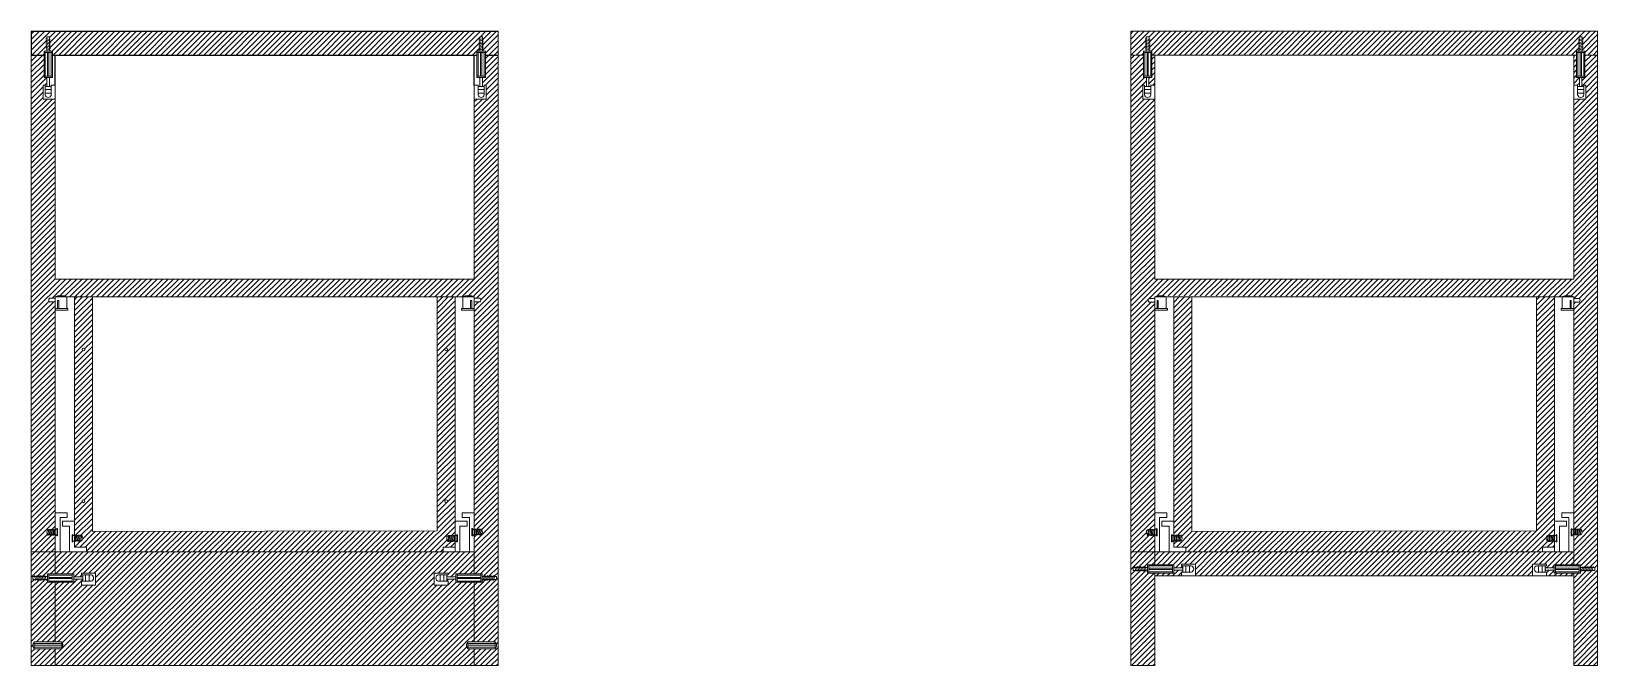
# Model space of a CAD drawing. Header units: centimetres. Extents: x 870 to 8703, y -2721 to 3420.
# Drawn here: x 5270 to 6579, y -1160 to -630 of the extents above; entities that cross this region are included whole.
import ezdxf

# ---------------------------------------------------------------- set-up
doc = ezdxf.new("R2010")
doc.units = ezdxf.units.CM
for name, color, linetype, lineweight in [('A-ELEV-MBE', 8, 'Continuous', 9), ('A-SECT-MCUT', 8, 'Continuous', 25), ('A-SECT-MCUT1', 7, 'Continuous', 13)]:
    doc.layers.add(name, color=color, linetype=linetype, lineweight=lineweight)
doc.layers.add('Defpoint', color=1, linetype='Continuous', lineweight=18, plot=False)
doc.layers.add('G-ANNO-NPLT', color=2, linetype='Continuous', lineweight=18, plot=False)
pattern_1 = [(45, (3142.503, -1023.683), (-2.245064, 2.245064), [])]
pattern_2 = [(45, (4053.3336, -1030.2647), (-2.245064, 2.245064), [])]
pattern_3 = [(45, (-351, 0), (-2.245064, 2.245064), [])]

# ---------------------------------------------------------------- blocks, each defined once
blk = doc.blocks.new('12222222')
at = {"layer": 'A-SECT-MCUT1'}
for p, q in [((5569.9, 348.1), (5573.9, 346.9)), ((5569.9, 346.8), (5573.9, 345.7)), ((5569.9, 345.6), (5573.9, 344.4)), ((5569.9, 344.3), (5573.9, 343.2)), ((5569.9, 343.1), (5573.9, 341.9)), ((5569.9, 341.9), (5573.9, 340.7)), ((5569.9, 340.6), (5573.9, 339.4)), ((5573.1, 349.4), (5570.7, 349.4)), ((5575.4, 337.4), (5568.4, 337.4)), ((5568.4, 315.4), (5568.4, 337.4)), ((5575.4, 336.2), (5568.4, 336.2)), ((5569.4, 316.6), (5569.4, 336.2)), ((5569.9, 339.4), (5573.9, 338.2)), ((5571.4, 336.2), (5571.4, 316.6)), ((5572.4, 336.2), (5572.4, 316.6)), ((5574.4, 316.6), (5574.4, 336.2)), ((5575.4, 315.4), (5575.4, 337.4)), ((5575.4, 337.4), (5575.4, 336.2)), ((5575.4, 316.6), (5568.4, 316.6)), ((5575.4, 315.4), (5568.4, 315.4)), ((5570.9, 307.9), (5570.9, 315.4)), ((5572.9, 307.9), (5572.9, 315.4)), ((5575.4, 315.4), (5575.4, 316.6)), ((5567.8, 308.9), (5569.3, 308.9)), ((5567.8, 297.3), (5567.8, 308.9)), ((5569.3, 308.9), (5567.8, 308.9)), ((5569.3, 308.9), (5569.3, 300.9)), ((5569.3, 305.4), (5569.3, 307.9)), ((5574.5, 307.9), (5569.3, 307.9)), ((5574.5, 305.4), (5569.3, 305.4)), ((5569.3, 305.4), (5574.5, 305.4)), ((5574.5, 302.4), (5569.3, 302.4)), ((5574.5, 308.9), (5577.8, 308.9)), ((5574.5, 308.9), (5574.5, 300.9)), ((5574.5, 305.4), (5574.5, 307.9)), ((5577.8, 297.3), (5577.8, 308.9)), ((5577.8, 297.3), (5567.8, 297.3))]:
    blk.add_line(p, q, dxfattribs=at)
for points in [[(5570.7, 349.4), (5570.7, 337.4)], [(5573.1, 337.4), (5573.1, 349.4)]]:
    blk.add_lwpolyline(points, dxfattribs=at)
blk.add_arc((5571.9, 301.4), 2.67, 190.3048, 349.6952, dxfattribs=at)
blk = doc.blocks.new('66666666666666')
at = {"layer": 'A-ELEV-MBE'}
h = blk.add_hatch(dxfattribs=at)
h.set_pattern_fill('ANSI31', color=256)
h.set_pattern_definition([(45, (207.2188, -631.0578), (-2.245064, 2.245064), [])])
h.paths.add_polyline_path([(5976.6, -655.6), (5974.2, -655.6), (5974.2, -674.1), (5971.7, -674.1), (5971.7, -681.6), (5973.3, -681.6), (5973.3, -680.6), (5976.6, -680.6)], flags=0)
h.paths.add_polyline_path([(6346.6, -635.6), (5956.6, -635.6), (5956.6, -1070.6), (5976.6, -1070.6), (5976.6, -1056.1), (5970.6, -1056.1), (5970.6, -1056.2, -0.459885), (5970.5, -1052.1), (5976.6, -1052.1), (5976.6, -1037.8), (5976.6, -862.6), (5976.6, -861.7), (5971.8, -861.7, -0.415662), (5971.8, -858.7), (5976.6, -858.7), (5976.6, -857.6), (5978.6, -856.6), (5984.2, -856.6), (5986.2, -857.6), (6317, -857.6), (6319, -856.6), (6324.6, -856.6), (6326.6, -857.6), (6326.6, -858.7), (6331.4, -858.7, -0.415662), (6331.4, -861.7), (6326.6, -861.7), (6326.6, -867.1), (6326.6, -868.6), (6326.6, -1052.1), (6332.6, -1052.1), (6332.6, -1052.1, -0.459885), (6332.7, -1056.1), (6326.6, -1056.1), (6326.6, -1070.6), (6322.6, -1070.6), (6314.6, -1070.6), (6312.6, -1070.6), (6310.6, -1070.6), (6300.6, -1070.6), (6002.6, -1070.6), (5988.6, -1070.6), (5980.6, -1070.6), (5976.6, -1070.6), (5956.6, -1070.6), (5956.6, -1090.6), (5956.6, -1151.6), (5956.6, -1165.6), (5976.6, -1165.6), (5976.6, -1151.6), (5959, -1151.6), (5958, -1149.6), (5958, -1147.6), (5959, -1145.6), (5982, -1145.6), (5983, -1147.6), (5983, -1149.6), (5982, -1151.6), (5976.6, -1151.6), (5976.6, -1165.6), (6326.6, -1165.6), (6326.6, -1151.6), (6321.2, -1151.6), (6320.2, -1149.6), (6320.2, -1147.6), (6321.2, -1145.6), (6344.2, -1145.6), (6345.2, -1147.6), (6345.2, -1149.6), (6344.2, -1151.6), (6326.6, -1151.6), (6326.6, -1165.6), (6346.6, -1165.6), (6346.6, -1151.6), (6346.6, -1090.6)])
h.paths.add_polyline_path([(6326.6, -842.6), (5976.6, -842.6), (5976.6, -692.2), (5966.6, -692.2), (5966.6, -680.6), (5968.1, -680.6), (5968.1, -681.6), (5969.7, -681.6), (5969.7, -674.1), (5967.2, -674.1), (5967.2, -652.1), (5969.5, -652.1), (5969.5, -640.1), (5971.9, -640.1), (5971.9, -652.1), (5974.2, -652.1), (5974.2, -653.3), (5974.2, -655.6), (5976.6, -655.6), (6326.6, -655.6), (6329, -655.6), (6329, -652.1), (6331.3, -652.1), (6331.3, -640.1), (6333.6, -640.1), (6333.6, -652.1), (6336, -652.1), (6336, -674.1), (6333.5, -674.1), (6333.5, -681.6), (6335.1, -681.6), (6335.1, -680.6), (6336.6, -680.6), (6336.6, -692.2), (6326.6, -692.2)], flags=16)
h.paths.add_polyline_path([(6330, -672.9), (6330, -653.3), (6335, -653.3), (6335, -672.9)], flags=0)
h.paths.add_polyline_path([(6333.2, -1088.9), (6333.2, -1091.2), (6345.2, -1091.2), (6345.2, -1093.5), (6333.2, -1093.5), (6333.2, -1095.9), (6332, -1095.9), (6311.2, -1095.9), (6311.2, -1093.4), (6303.7, -1093.4), (6303.7, -1095), (6304.7, -1095), (6304.7, -1098.2), (6293.1, -1098.2), (6293.1, -1088.2), (6304.7, -1088.2), (6304.7, -1089.7), (6303.7, -1089.7), (6303.7, -1091.4), (6311.2, -1091.4), (6311.2, -1088.9)], flags=16)
h.paths.add_polyline_path([(6332, -1094.9), (6312.4, -1094.9), (6312.4, -1089.9), (6332, -1089.9)], flags=0)
h.paths.add_polyline_path([(5976.6, -680.6), (5973.3, -680.6), (5973.3, -681.6), (5971.7, -681.6), (5971.7, -674.1), (5974.2, -674.1), (5974.2, -672.9), (5968.2, -672.9), (5968.2, -653.3), (5973.2, -653.3), (5973.2, -672.9), (5974.2, -672.9), (5974.2, -655.6), (5976.6, -655.6)], flags=0)
h.paths.add_polyline_path([(6010.1, -1088.2), (6010.1, -1098.2), (5998.5, -1098.2), (5998.5, -1095), (5999.5, -1095), (5999.5, -1093.4), (5992, -1093.4), (5992, -1095.9), (5990.8, -1095.9), (5970, -1095.9), (5970, -1093.5), (5958, -1093.5), (5958, -1091.2), (5970, -1091.2), (5970, -1088.9), (5992, -1088.9), (5992, -1091.4), (5999.5, -1091.4), (5999.5, -1089.7), (5998.5, -1089.7), (5998.5, -1088.2)], flags=16)
h.paths.add_polyline_path([(5990.8, -1094.9), (5971.2, -1094.9), (5971.2, -1089.9), (5990.8, -1089.9)], flags=0)
h.paths.add_polyline_path([(5976.6, -655.6), (5974.2, -655.6), (5974.2, -672.9), (5974.2, -674.1), (5971.7, -674.1), (5971.7, -681.6), (5973.3, -681.6), (5973.3, -680.6), (5976.6, -680.6)], flags=0)
h = blk.add_hatch(dxfattribs=at)
h.set_pattern_fill('ANSI31', color=256)
h.set_pattern_definition([(45, (2998.7217, -1177.7407), (-2.245064, 2.245064), [])])
h.paths.add_polyline_path([(6007.6, -857.6), (5992.6, -857.6), (5992.6, -1045), (5992.6, -1057.2), (5998.6, -1057.2), (5998.6, -1057.1, -0.459885), (5998.7, -1061.2), (5992.6, -1061.2), (5992.6, -1066.6), (6002.6, -1066.6), (6002.6, -1070.6), (6300.6, -1070.6), (6300.6, -1066.6), (6310.6, -1066.6), (6310.6, -1061.2), (6304.6, -1061.2), (6304.6, -1061.3, -0.459885), (6304.5, -1057.2), (6310.6, -1057.2), (6310.6, -1045), (6310.6, -857.6), (6295.6, -857.6), (6295.6, -891), (6295.6, -1025.2), (6295.6, -1053.1), (6007.6, -1053.6)])
h.paths.add_polyline_path([(5998.9, -901.5, -1), (6001.2, -901.5, -1)], flags=16)
h.paths.add_polyline_path([(6001.2, -1028.3, -1), (5998.9, -1028.3, -1)], flags=16)
h.paths.add_polyline_path([(6304.2, -901.5, -1), (6301.9, -901.5, -1)], flags=16)
h.paths.add_polyline_path([(6304.2, -1028.3, -1), (6301.9, -1028.3, -1)], flags=16)
for p, q in [((5956.6, -1090.6), (5956.6, -635.6)), ((6346.6, -635.6), (6346.6, -1090.6)), ((5976.6, -692.2), (5976.6, -842.6)), ((6326.6, -692.2), (6326.6, -842.6)), ((5976.6, -842.6), (6326.6, -842.6)), ((5976.6, -857.6), (6326.6, -857.6)), ((5976.6, -862.6), (5976.6, -857.6)), ((5976.6, -862.6), (5976.6, -1052.1)), ((5992.6, -1045), (5992.6, -857.6)), ((5992.6, -857.6), (6000.1, -857.6)), ((6007.6, -1053.6), (6007.6, -857.6)), ((6295.6, -891), (6295.6, -857.6)), ((6310.6, -1045), (6310.6, -857.6)), ((6326.6, -1052.1), (6326.6, -857.6)), ((6295.6, -1025.2), (6295.6, -891)), ((6295.6, -1053.1), (6295.6, -1025.2)), ((5976.6, -1056.1), (5976.6, -1088.9)), ((5978.6, -1051.1), (5978.6, -1054.1)), ((6295.6, -1053.1), (6007.6, -1053.6)), ((6326.6, -1088.9), (6326.6, -1056.1)), ((5976.6, -1070.6), (5956.6, -1070.6)), ((5980.6, -1070.6), (5988.6, -1070.6)), ((6002.6, -1070.6), (6300.6, -1070.6)), ((6310.6, -1066.6), (6310.6, -1070.6)), ((6310.6, -1070.6), (6314.6, -1070.6)), ((6314.6, -1070.6), (6312.6, -1070.6)), ((6314.6, -1070.6), (6322.6, -1070.6)), ((5956.6, -1151.6), (5956.6, -1090.6)), ((5976.6, -1095.9), (5976.6, -1145.6)), ((6326.6, -1145.6), (6326.6, -1095.9)), ((6346.6, -1090.6), (6346.6, -1151.6)), ((5976.6, -1148.2), (5976.6, -1148.3)), ((5956.6, -1165.6), (5956.6, -1151.6)), ((5976.6, -1151.6), (5976.6, -1165.6)), ((6326.6, -1165.6), (6326.6, -1151.6)), ((6346.6, -1151.6), (6346.6, -1165.6)), ((5956.6, -1165.6), (6346.6, -1165.6))]:
    blk.add_line(p, q, dxfattribs=at)
at = {"layer": 'A-SECT-MCUT'}
for p, q in [((5956.6, -635.6), (6346.6, -635.6)), ((5956.6, -635.6), (5956.6, -655.6)), ((5956.6, -655.6), (5967.2, -655.6)), ((5974.2, -655.6), (6329, -655.6)), ((5976.6, -680.6), (5976.6, -655.6)), ((6326.6, -680.6), (6326.6, -655.6)), ((6336, -655.6), (6346.6, -655.6))]:
    blk.add_line(p, q, dxfattribs=at)
at = {"layer": 'A-SECT-MCUT1'}
for p, q in [((5976.6, -858.7), (5971.8, -858.7)), ((5971.8, -861.7), (5976.6, -861.7)), ((5978.6, -856.6), (5976.6, -857.6)), ((5986.2, -857.6), (5976.6, -857.6)), ((5976.6, -857.6), (5976.6, -867.1)), ((5978.6, -856.6), (5984.2, -856.6)), ((5979.6, -860.6), (5978.6, -860.6)), ((5978.6, -860.6), (5978.6, -867.1)), ((5979.6, -867.1), (5979.6, -860.6)), ((5984.2, -856.6), (5986.2, -857.6)), ((5986.2, -857.6), (5986.2, -867.1)), ((6319, -856.6), (6317, -857.6)), ((6317, -857.6), (6326.6, -857.6)), ((6317, -857.6), (6317, -867.1)), ((6324.6, -856.6), (6319, -856.6)), ((6323.6, -867.1), (6323.6, -860.6)), ((6323.6, -860.6), (6324.6, -860.6)), ((6324.6, -856.6), (6326.6, -857.6)), ((6324.6, -860.6), (6324.6, -867.1)), ((6326.6, -857.6), (6326.6, -867.1)), ((6326.6, -858.7), (6331.4, -858.7)), ((6331.4, -861.7), (6326.6, -861.7)), ((5976.6, -867.1), (5979.6, -867.1)), ((5976.6, -867.1), (5976.6, -868.6)), ((5986.2, -867.1), (5976.6, -867.1)), ((5976.6, -868.6), (5981.4, -868.6)), ((5981.4, -868.6), (5987.2, -868.6)), ((5987.2, -867.1), (5986.2, -867.1)), ((5987.2, -867.1), (5987.2, -868.6)), ((5987.2, -867.1), (5987.2, -868.6)), ((6316, -868.6), (6316, -867.1)), ((6316, -867.1), (6317, -867.1)), ((6321.8, -868.6), (6316, -868.6)), ((6317, -867.1), (6326.6, -867.1)), ((6326.6, -868.6), (6321.8, -868.6)), ((6326.6, -867.1), (6323.6, -867.1)), ((6326.6, -867.1), (6326.6, -868.6)), ((5976.6, -1037.8), (5986.6, -1037.8)), ((5976.6, -1037.8), (5976.6, -1052.1)), ((5976.6, -1041.8), (5976.6, -1045.8)), ((5980.6, -1041.8), (5980.6, -1070.6)), ((5980.6, -1041.8), (5986.6, -1041.8)), ((5982.6, -1049), (5982.6, -1045)), ((5982.6, -1045), (5992.6, -1045)), ((5986.6, -1037.8), (5986.6, -1041.8)), ((5992.6, -1045), (5992.6, -1057.2)), ((6310.6, -1045), (6310.6, -1057.2)), ((6320.6, -1045), (6310.6, -1045)), ((6326.6, -1037.8), (6316.6, -1037.8)), ((6316.6, -1037.8), (6316.6, -1041.8)), ((6322.6, -1041.8), (6316.6, -1041.8)), ((6320.6, -1049), (6320.6, -1045)), ((6322.6, -1041.8), (6322.6, -1070.6)), ((6326.6, -1037.8), (6326.6, -1052.1)), ((5971.3, -1051.6), (5970.5, -1057)), ((5976.8, -1052.1), (5970.5, -1052.1)), ((5976.8, -1056.1), (5970.5, -1056.1)), ((5972.3, -1051.6), (5971.5, -1057)), ((5973.3, -1051.6), (5972.5, -1057)), ((5974.3, -1051.6), (5973.5, -1057)), ((5975.3, -1051.6), (5974.5, -1057)), ((5976.3, -1051.6), (5975.5, -1057)), ((5976.6, -1056.1), (5976.6, -1070.6)), ((5978.6, -1051.1), (5978.1, -1051.1)), ((5978.1, -1051.1), (5978.1, -1057.1)), ((5978.6, -1057.1), (5978.1, -1057.1)), ((5978.6, -1057.1), (5978.6, -1051.1)), ((5988.6, -1049), (5982.6, -1049)), ((5988.6, -1070.6), (5988.6, -1049)), ((5990.6, -1056.2), (5991.1, -1056.2)), ((5990.6, -1056.2), (5990.6, -1062.2)), ((5991.1, -1062.2), (5991.1, -1056.2)), ((5992.4, -1057.2), (5998.7, -1057.2)), ((5992.9, -1061.8), (5993.7, -1056.3)), ((5993.9, -1061.8), (5994.7, -1056.3)), ((5994.9, -1061.8), (5995.7, -1056.3)), ((5995.9, -1061.8), (5996.7, -1056.3)), ((5996.9, -1061.8), (5997.7, -1056.3)), ((5997.9, -1061.8), (5998.7, -1056.3)), ((6305.3, -1056.7), (6304.5, -1062.1)), ((6310.8, -1057.2), (6304.5, -1057.2)), ((6306.3, -1056.7), (6305.5, -1062.1)), ((6307.3, -1056.7), (6306.5, -1062.1)), ((6308.3, -1056.7), (6307.5, -1062.1)), ((6309.3, -1056.7), (6308.5, -1062.1)), ((6310.3, -1056.7), (6309.5, -1062.1)), ((6312.6, -1056.2), (6312.1, -1056.2)), ((6312.1, -1056.2), (6312.1, -1062.2)), ((6312.6, -1062.2), (6312.6, -1056.2)), ((6314.6, -1070.6), (6314.6, -1049)), ((6314.6, -1049), (6320.6, -1049)), ((6324.6, -1051.1), (6325.1, -1051.1)), ((6324.6, -1051.1), (6324.6, -1057.1)), ((6324.6, -1057.1), (6325.1, -1057.1)), ((6325.1, -1057.1), (6325.1, -1051.1)), ((6326.4, -1052.1), (6332.7, -1052.1)), ((6326.4, -1056.1), (6332.7, -1056.1)), ((6326.6, -1056.1), (6326.6, -1070.6)), ((6326.9, -1056.7), (6327.7, -1051.2)), ((6327.9, -1056.7), (6328.7, -1051.2)), ((6328.9, -1056.7), (6329.7, -1051.2)), ((6329.9, -1056.7), (6330.7, -1051.2)), ((6330.9, -1056.7), (6331.7, -1051.2)), ((6331.9, -1056.7), (6332.7, -1051.2)), ((5976.6, -1070.6), (5980.6, -1070.6)), ((6002.6, -1070.6), (5988.6, -1070.6)), ((5990.6, -1062.2), (5991.1, -1062.2)), ((5992.4, -1061.2), (5998.7, -1061.2)), ((5992.6, -1061.2), (5992.6, -1066.6)), ((6002.6, -1066.6), (5992.6, -1066.6)), ((6002.6, -1066.6), (6002.6, -1070.6)), ((6300.6, -1066.6), (6310.6, -1066.6)), ((6300.6, -1066.6), (6300.6, -1070.6)), ((6300.6, -1070.6), (6314.6, -1070.6)), ((6310.8, -1061.2), (6304.5, -1061.2)), ((6310.6, -1061.2), (6310.6, -1066.6)), ((6312.6, -1062.2), (6312.1, -1062.2)), ((6322.6, -1070.6), (6326.6, -1070.6)), ((5959, -1145.6), (5958, -1147.6)), ((5958, -1147.6), (5958, -1149.6)), ((5958, -1149.6), (5959, -1151.6)), ((5959, -1145.6), (5982, -1145.6)), ((5959, -1147.1), (5959, -1145.6)), ((5959, -1148.6), (5959, -1147.1)), ((5959, -1147.1), (5982, -1147.1)), ((5959, -1150.1), (5959, -1148.6)), ((5959, -1148.6), (5982, -1148.6)), ((5959, -1151.6), (5959, -1150.1)), ((5959, -1150.1), (5982, -1150.1)), ((5982, -1145.6), (5983, -1147.6)), ((5982, -1151.6), (5982, -1145.6)), ((5982, -1151.6), (5983, -1149.6)), ((5983, -1149.6), (5983, -1147.6)), ((6321.2, -1145.6), (6320.2, -1147.6)), ((6320.2, -1147.6), (6320.2, -1149.6)), ((6320.2, -1149.6), (6321.2, -1151.6)), ((6321.2, -1145.6), (6344.2, -1145.6)), ((6321.2, -1147.1), (6321.2, -1145.6)), ((6321.2, -1148.6), (6321.2, -1147.1)), ((6321.2, -1147.1), (6344.2, -1147.1)), ((6321.2, -1150.1), (6321.2, -1148.6)), ((6321.2, -1148.6), (6344.2, -1148.6)), ((6321.2, -1151.6), (6321.2, -1150.1)), ((6321.2, -1150.1), (6344.2, -1150.1)), ((6344.2, -1145.6), (6345.2, -1147.6)), ((6344.2, -1151.6), (6344.2, -1145.6)), ((6344.2, -1151.6), (6345.2, -1149.6)), ((6345.2, -1149.6), (6345.2, -1147.6)), ((5959, -1151.6), (5982, -1151.6)), ((6321.2, -1151.6), (6344.2, -1151.6))]:
    blk.add_line(p, q, dxfattribs=at)
for centre in [(6000.1, -901.5), (6303.1, -901.5), (6000.1, -1028.3), (6303.1, -1028.3)]:
    blk.add_circle(centre, 1.15, dxfattribs=at)
for centre, radius, start, end in [((5973.3, -860.2), 2.12, 134.8584, 225.1416), ((6329.9, -860.2), 2.12, 314.8584, 45.1416), ((5972.3, -1054.1), 2.69, 131.9308, 228.0692), ((5986.9, -1054.1), 10.3, 168.7836, 191.2164), ((5973.2, -1046.1), 7.04, 300.8813, 314.2559), ((5970.4, -1065.8), 11.6, 48.3844, 56.4784), ((5998.8, -1047.5), 11.6, 228.3844, 236.4784), ((5982.3, -1059.2), 10.3, 348.7836, 11.2164), ((5996.9, -1059.2), 2.69, 311.9308, 48.0692), ((6306.3, -1059.2), 2.69, 131.9308, 228.0692), ((6320.9, -1059.2), 10.3, 168.7836, 191.2164), ((6307.2, -1051.2), 7.04, 300.8813, 314.2559), ((6332.8, -1042.5), 11.6, 228.3844, 236.4784), ((6330, -1062.2), 7.04, 120.8813, 134.2559), ((6316.3, -1054.1), 10.3, 348.7836, 11.2164), ((6330.9, -1054.1), 2.69, 311.9308, 48.0692), ((5996, -1067.3), 7.04, 120.8813, 134.2559), ((6304.4, -1070.9), 11.6, 48.3844, 56.4784)]:
    blk.add_arc(centre, radius, start, end, dxfattribs=at)
blk.add_blockref('12222222', (398.8, -989.6), dxfattribs=at)
at = {"layer": 'A-SECT-MCUT1', "xscale": -1}
blk.add_blockref('12222222', (11904.3, -989.6), dxfattribs=at)
at = {"layer": 'A-SECT-MCUT1', "xscale": -1, "rotation": 90}
blk.add_blockref('12222222', (6307.4, 4479.5), dxfattribs=at)
at = {"layer": 'A-SECT-MCUT1', "rotation": 270}
blk.add_blockref('12222222', (5995.8, 4479.5), dxfattribs=at)
blk = doc.blocks.new('666666666')
at = {"layer": 'A-ELEV-MBE'}
h = blk.add_hatch(dxfattribs=at)
h.set_pattern_fill('ANSI31', color=256)
h.set_pattern_definition(pattern_2)
h.paths.add_polyline_path([(7385.9, -492.7), (7388.2, -492.7), (7388.2, -504.7), (7390.6, -504.7), (7390.6, -508.1), (7401.2, -508.1), (7401.2, -488.1), (7011.2, -488.1), (7011.2, -508.1), (7021.8, -508.1), (7021.8, -504.7), (7024.2, -504.7), (7024.2, -492.7), (7026.5, -492.7), (7026.5, -504.7), (7028.8, -504.7), (7028.8, -508.1), (7031.2, -508.1), (7381.2, -508.1), (7383.6, -508.1), (7383.6, -504.7), (7385.9, -504.7)])
h = blk.add_hatch(dxfattribs=at)
h.set_pattern_fill('ANSI31', color=256)
h.set_pattern_definition(pattern_1)
h.paths.add_polyline_path([(7031.2, -544.8), (7021.2, -544.8), (7021.2, -533.2), (7022.7, -533.2), (7022.7, -534.2), (7024.3, -534.2), (7024.3, -526.7), (7021.8, -526.7), (7021.8, -508.1), (7011.2, -508.1), (7011.2, -923.1), (7031.2, -923.1), (7031.2, -908.7), (7030.2, -908.7), (7030.1, -909.6), (7028.1, -909.6), (7028.2, -908.7), (7027.2, -908.7), (7027.1, -909.6), (7025.1, -909.6), (7025.2, -908.7, -0.572876), (7025.9, -904.2), (7025.9, -904.1), (7027.9, -904.1), (7027.8, -904.7), (7028.8, -904.7), (7028.9, -904.1), (7031.2, -904.1), (7031.2, -890.3), (7031.2, -714.3), (7026.4, -714.3, -0.415662), (7026.4, -711.3), (7031.2, -711.3), (7031.2, -710.1), (7033.2, -709.1), (7038.8, -709.1), (7371.7, -710.1), (7373.6, -709.1), (7379.2, -709.1), (7381.2, -710.1), (7381.2, -711.3), (7386, -711.3, -0.415662), (7386, -714.3), (7381.2, -714.3), (7381.2, -719.6), (7381.2, -904.7), (7382.2, -904.7), (7382.3, -903.8), (7384.3, -903.8), (7384.2, -904.7), (7385.2, -904.7), (7385.3, -903.8), (7387.3, -903.8), (7387.2, -904.6, -0.572876), (7386.5, -909.2), (7386.5, -909.2), (7384.5, -909.2), (7384.6, -908.7), (7383.6, -908.7), (7383.5, -909.2), (7381.2, -909.2), (7381.2, -923.1), (7381.2, -933.8), (7386.9, -933.8), (7386.9, -936.1), (7388.6, -936.1), (7388.8, -935.3), (7391.3, -935.3), (7391.1, -936.1), (7392.3, -936.1), (7392.6, -935.3), (7395.1, -935.3), (7394.8, -936.1), (7396.1, -936.1), (7396.3, -935.3), (7397.6, -935.3), (7398.9, -936.1), (7398.9, -938.4), (7396.6, -938.4), (7396.4, -939.3), (7393.9, -939.3), (7393.9, -939.3), (7391.4, -939.3), (7391.7, -938.4), (7390.4, -938.4), (7390.2, -939.3), (7387.7, -939.3), (7387.9, -938.4), (7386.9, -938.4), (7386.9, -940.8), (7381.2, -940.8), (7381.2, -1004.1), (7381.2, -1018.1), (7401.2, -1018.1), (7401.2, -1004.1), (7401.2, -943.1), (7401.2, -508.1), (7390.6, -508.1), (7390.6, -526.7), (7388.1, -526.7), (7388.1, -534.2), (7389.7, -534.2), (7389.7, -533.2), (7391.2, -533.2), (7391.2, -544.8), (7381.2, -544.8), (7381.2, -695.1), (7031.2, -695.1)])
h = blk.add_hatch(dxfattribs=at)
h.set_pattern_fill('ANSI31', color=256)
h.set_pattern_definition(pattern_3)
h.paths.add_polyline_path([(7031.2, -508.1), (7028.8, -508.1), (7028.8, -526.7), (7026.3, -526.7), (7026.3, -534.2), (7027.9, -534.2), (7027.9, -533.2), (7031.2, -533.2)])
h = blk.add_hatch(dxfattribs=at)
h.set_pattern_fill('ANSI31', color=256)
h.set_pattern_definition(pattern_3)
h.paths.add_polyline_path([(7383.6, -508.1), (7381.2, -508.1), (7381.2, -533.2), (7384.4, -533.2), (7384.4, -534.2), (7386.1, -534.2), (7386.1, -526.7), (7383.6, -526.7)])
h = blk.add_hatch(dxfattribs=at)
h.set_pattern_fill('ANSI31', color=256)
h.set_pattern_definition(pattern_2)
h.paths.add_polyline_path([(7365.2, -710.1), (7350.2, -710.1), (7350.2, -743.5), (7350.2, -877.7), (7350.2, -905.6), (7062.2, -906.1), (7062.2, -710.1), (7047.2, -710.1), (7047.2, -743.5), (7047.2, -877.7), (7047.2, -897.5), (7047.2, -909.7), (7053.2, -909.7), (7053.2, -909.7, -0.459885), (7053.3, -913.7), (7047.2, -913.7), (7047.2, -919.1), (7057.2, -919.1), (7057.2, -923.1), (7355.2, -923.1), (7355.2, -919.1), (7365.2, -919.1), (7365.2, -913.7), (7359.2, -913.7), (7359.2, -913.8, -0.459885), (7359.1, -909.7), (7365.2, -909.7), (7365.2, -897.5)])
h = blk.add_hatch(dxfattribs=at)
h.set_pattern_fill('ANSI31', color=256)
h.set_pattern_definition(pattern_1)
h.paths.add_polyline_path([(7031.2, -940.8), (7025.1, -940.8), (7025.1, -938.4), (7013.1, -938.4), (7013.1, -936.1), (7025.1, -936.1), (7025.1, -933.8), (7031.2, -933.8), (7031.2, -923.1), (7011.2, -923.1), (7011.2, -943.1), (7011.2, -1004.1), (7011.2, -1018.1), (7031.2, -1018.1), (7031.2, -998.1)], flags=17)
h = blk.add_hatch(dxfattribs=at)
h.set_pattern_fill('ANSI31', color=256)
h.set_pattern_definition(pattern_1)
h.paths.add_polyline_path([(7346.8, -933.1), (7358.4, -933.1), (7358.4, -934.6), (7357.4, -934.6), (7357.4, -936.3), (7364.9, -936.3), (7364.9, -933.8), (7381.2, -933.8), (7381.2, -923.1), (7377.2, -923.1), (7369.2, -923.1), (7367.2, -923.1), (7365.2, -923.1), (7355.2, -923.1), (7057.2, -923.1), (7043.2, -923.1), (7035.2, -923.1), (7031.2, -923.1), (7031.2, -933.8), (7047.1, -933.8), (7047.1, -936.3), (7054.6, -936.3), (7054.6, -934.6), (7053.6, -934.6), (7053.6, -933.1), (7065.2, -933.1), (7065.2, -943.1), (7346.8, -943.1)], flags=17)
h = blk.add_hatch(dxfattribs=at)
h.set_pattern_fill('ANSI31', color=256)
h.set_pattern_definition(pattern_3)
h.paths.add_polyline_path([(7053.6, -939.9), (7054.6, -939.9), (7054.6, -938.3), (7047.1, -938.3), (7047.1, -940.8), (7031.2, -940.8), (7031.2, -943.1), (7053.6, -943.1)])
h = blk.add_hatch(dxfattribs=at)
h.set_pattern_fill('ANSI31', color=256)
h.set_pattern_definition(pattern_3)
h.paths.add_polyline_path([(7381.2, -940.8), (7364.9, -940.8), (7364.9, -938.3), (7357.4, -938.3), (7357.4, -939.9), (7358.4, -939.9), (7358.4, -943.1), (7381.2, -943.1)])
for p, q in [((7011.2, -488.1), (7401.2, -488.1)), ((7011.2, -943.1), (7011.2, -488.1)), ((7401.2, -488.1), (7401.2, -943.1)), ((7021.8, -508.1), (7011.2, -508.1)), ((7031.2, -508.1), (7028.8, -508.1)), ((7031.2, -508.1), (7381.2, -508.1)), ((7031.2, -533.2), (7031.2, -508.1)), ((7381.2, -508.1), (7383.6, -508.1)), ((7381.2, -533.2), (7381.2, -508.1)), ((7401.2, -508.1), (7390.6, -508.1)), ((7031.2, -544.8), (7031.2, -695.1)), ((7381.2, -544.8), (7381.2, -695.1)), ((7031.2, -695.1), (7381.2, -695.1)), ((7031.2, -710.1), (7381.2, -710.1)), ((7031.2, -715.1), (7031.2, -710.1)), ((7031.2, -715.1), (7031.2, -904.7)), ((7047.2, -743.5), (7047.2, -710.1)), ((7062.2, -906.1), (7062.2, -710.1)), ((7350.2, -743.5), (7350.2, -710.1)), ((7365.2, -897.5), (7365.2, -710.1)), ((7381.2, -904.7), (7381.2, -710.1)), ((7047.2, -877.7), (7047.2, -743.5)), ((7350.2, -877.7), (7350.2, -743.5)), ((7047.2, -897.5), (7047.2, -877.7)), ((7350.2, -905.6), (7350.2, -877.7)), ((7035.2, -894.3), (7041.2, -894.3)), ((7377.2, -894.3), (7371.2, -894.3)), ((7031.2, -908.7), (7031.2, -933.8)), ((7033.2, -903.7), (7033.2, -906.7)), ((7350.2, -905.6), (7062.2, -906.1)), ((7381.2, -933.8), (7381.2, -908.7)), ((7031.2, -923.1), (7011.2, -923.1)), ((7031.2, -928.1), (7031.2, -928.6)), ((7035.2, -923.1), (7043.2, -923.1)), ((7057.2, -923.1), (7355.2, -923.1)), ((7365.2, -919.1), (7365.2, -923.1)), ((7365.2, -923.1), (7369.2, -923.1)), ((7369.2, -923.1), (7367.2, -923.1)), ((7369.2, -923.1), (7377.2, -923.1)), ((7031.2, -940.8), (7031.2, -998.1)), ((7381.2, -1004.1), (7381.2, -940.8)), ((7011.2, -1004.1), (7011.2, -943.1)), ((7031.2, -943.1), (7381.2, -943.1)), ((7401.2, -943.1), (7401.2, -1004.1)), ((7011.2, -1018.1), (7011.2, -1004.1)), ((7031.2, -998.1), (7031.2, -1018.1)), ((7381.2, -1018.1), (7381.2, -1004.1)), ((7401.2, -1004.1), (7401.2, -1018.1)), ((7011.2, -1018.1), (7031.2, -1018.1)), ((7381.2, -1018.1), (7401.2, -1018.1))]:
    blk.add_line(p, q, dxfattribs=at)
at = {"layer": 'A-SECT-MCUT1'}
for p, q in [((7031.2, -711.3), (7026.4, -711.3)), ((7026.4, -714.3), (7031.2, -714.3)), ((7033.2, -709.1), (7031.2, -710.1)), ((7040.8, -710.1), (7031.2, -710.1)), ((7031.2, -710.1), (7031.2, -719.6)), ((7031.2, -719.6), (7034.2, -719.6)), ((7031.2, -719.6), (7031.2, -721.1)), ((7040.8, -719.6), (7031.2, -719.6)), ((7033.2, -709.1), (7038.8, -709.1)), ((7033.2, -713.1), (7033.2, -719.6)), ((7034.2, -713.1), (7033.2, -713.1)), ((7034.2, -719.6), (7034.2, -713.1)), ((7038.8, -709.1), (7040.8, -710.1)), ((7040.8, -710.1), (7040.8, -719.6)), ((7041.8, -719.6), (7040.8, -719.6)), ((7041.8, -719.6), (7041.8, -721.1)), ((7041.8, -719.6), (7041.8, -721.1)), ((7370.6, -721.1), (7370.6, -719.6)), ((7370.6, -719.6), (7371.6, -719.6)), ((7373.6, -709.1), (7371.6, -710.1)), ((7371.6, -710.1), (7381.2, -710.1)), ((7371.6, -710.1), (7371.6, -719.6)), ((7371.6, -719.6), (7381.2, -719.6)), ((7379.2, -709.1), (7373.6, -709.1)), ((7378.2, -719.6), (7378.2, -713.1)), ((7378.2, -713.1), (7379.2, -713.1)), ((7381.2, -719.6), (7378.2, -719.6)), ((7379.2, -709.1), (7381.2, -710.1)), ((7379.2, -713.1), (7379.2, -719.6)), ((7381.2, -710.1), (7381.2, -719.6)), ((7381.2, -711.3), (7386, -711.3)), ((7386, -714.3), (7381.2, -714.3)), ((7381.2, -719.6), (7381.2, -721.1)), ((7031.2, -721.1), (7036, -721.1)), ((7036, -721.1), (7041.8, -721.1)), ((7376.4, -721.1), (7370.6, -721.1)), ((7381.2, -721.1), (7376.4, -721.1)), ((7031.2, -890.3), (7041.2, -890.3)), ((7031.2, -890.3), (7031.2, -904.7)), ((7031.2, -894.3), (7031.2, -898.3)), ((7035.2, -894.3), (7035.2, -923.1)), ((7037.2, -901.5), (7037.2, -897.5)), ((7037.2, -897.5), (7047.2, -897.5)), ((7043.2, -901.5), (7037.2, -901.5)), ((7041.2, -890.3), (7041.2, -894.3)), ((7043.2, -923.1), (7043.2, -901.5)), ((7047.2, -897.5), (7047.2, -909.7)), ((7365.2, -897.5), (7365.2, -909.7)), ((7375.2, -897.5), (7365.2, -897.5)), ((7369.2, -923.1), (7369.2, -901.5)), ((7369.2, -901.5), (7375.2, -901.5)), ((7381.2, -890.3), (7371.2, -890.3)), ((7371.2, -890.3), (7371.2, -894.3)), ((7375.2, -901.5), (7375.2, -897.5)), ((7377.2, -894.3), (7377.2, -923.1)), ((7381.2, -890.3), (7381.2, -904.7)), ((7025.9, -904.1), (7025.1, -909.6)), ((7031.4, -904.7), (7025.1, -904.7)), ((7031.4, -908.7), (7025.1, -908.7)), ((7026.9, -904.1), (7026.1, -909.6)), ((7027.9, -904.1), (7027.1, -909.6)), ((7028.9, -904.1), (7028.1, -909.6)), ((7029.9, -904.1), (7029.1, -909.6)), ((7030.9, -904.1), (7030.1, -909.6)), ((7031.2, -908.7), (7031.2, -923.1)), ((7033.2, -903.7), (7032.7, -903.7)), ((7032.7, -903.7), (7032.7, -909.7)), ((7033.2, -909.7), (7032.7, -909.7)), ((7033.2, -909.7), (7033.2, -903.7)), ((7045.2, -908.7), (7045.7, -908.7)), ((7045.2, -908.7), (7045.2, -914.7)), ((7045.2, -914.7), (7045.7, -914.7)), ((7045.7, -914.7), (7045.7, -908.7)), ((7047, -909.7), (7053.3, -909.7)), ((7047, -913.7), (7053.3, -913.7)), ((7047.2, -913.7), (7047.2, -919.1)), ((7047.5, -914.3), (7048.3, -908.9)), ((7048.5, -914.3), (7049.3, -908.9)), ((7049.5, -914.3), (7050.3, -908.9)), ((7050.5, -914.3), (7051.3, -908.9)), ((7051.5, -914.3), (7052.3, -908.9)), ((7052.5, -914.3), (7053.3, -908.9)), ((7359.9, -909.2), (7359.1, -914.6)), ((7365.4, -909.7), (7359.1, -909.7)), ((7365.4, -913.7), (7359.1, -913.7)), ((7360.9, -909.2), (7360.1, -914.6)), ((7361.9, -909.2), (7361.1, -914.6)), ((7362.9, -909.2), (7362.1, -914.6)), ((7363.9, -909.2), (7363.1, -914.6)), ((7364.9, -909.2), (7364.1, -914.6)), ((7365.2, -913.7), (7365.2, -919.1)), ((7367.2, -908.7), (7366.7, -908.7)), ((7366.7, -908.7), (7366.7, -914.7)), ((7367.2, -914.7), (7366.7, -914.7)), ((7367.2, -914.7), (7367.2, -908.7)), ((7379.2, -903.7), (7379.7, -903.7)), ((7379.2, -903.7), (7379.2, -909.7)), ((7379.2, -909.7), (7379.7, -909.7)), ((7379.7, -909.7), (7379.7, -903.7)), ((7381, -904.7), (7387.3, -904.7)), ((7381, -908.7), (7387.3, -908.7)), ((7381.2, -908.7), (7381.2, -923.1)), ((7381.5, -909.2), (7382.3, -903.8)), ((7382.5, -909.2), (7383.3, -903.8)), ((7383.5, -909.2), (7384.3, -903.8)), ((7384.5, -909.2), (7385.3, -903.8)), ((7385.5, -909.2), (7386.3, -903.8)), ((7386.5, -909.2), (7387.3, -903.8)), ((7031.2, -923.1), (7035.2, -923.1)), ((7057.2, -923.1), (7043.2, -923.1)), ((7057.2, -919.1), (7047.2, -919.1)), ((7057.2, -919.1), (7057.2, -923.1)), ((7355.2, -919.1), (7365.2, -919.1)), ((7355.2, -919.1), (7355.2, -923.1)), ((7355.2, -923.1), (7369.2, -923.1)), ((7377.2, -923.1), (7381.2, -923.1))]:
    blk.add_line(p, q, dxfattribs=at)
for centre, radius, start, end in [((7027.9, -712.8), 2.12, 134.8584, 225.1416), ((7384.5, -712.8), 2.12, 314.8584, 45.1416), ((7026.9, -906.7), 2.69, 131.9308, 228.0692), ((7041.5, -906.7), 10.3, 168.7836, 191.2164), ((7027.8, -898.6), 7.04, 300.8813, 314.2559), ((7025, -918.3), 11.6, 48.3844, 56.4784), ((7053.4, -900.1), 11.6, 228.3844, 236.4784), ((7050.6, -919.8), 7.04, 120.8813, 134.2559), ((7036.9, -911.7), 10.3, 348.7836, 11.2164), ((7051.5, -911.7), 2.69, 311.9308, 48.0692), ((7360.9, -911.7), 2.69, 131.9308, 228.0692), ((7375.5, -911.7), 10.3, 168.7836, 191.2164), ((7361.8, -903.7), 7.04, 300.8813, 314.2559), ((7359, -923.4), 11.6, 48.3844, 56.4784), ((7387.4, -895), 11.6, 228.3844, 236.4784), ((7384.6, -914.7), 7.04, 120.8813, 134.2559), ((7370.9, -906.7), 10.3, 348.7836, 11.2164), ((7385.5, -906.7), 2.69, 311.9308, 48.0692)]:
    blk.add_arc(centre, radius, start, end, dxfattribs=at)
blk.add_blockref('12222222', (1453.4, -842.1), dxfattribs=at)
at = {"layer": 'A-SECT-MCUT1', "xscale": -1}
blk.add_blockref('12222222', (12959, -842.1), dxfattribs=at)
at = {"layer": 'A-SECT-MCUT1', "xscale": -1, "rotation": 90}
blk.add_blockref('12222222', (7362.5, 4634.6), dxfattribs=at)
at = {"layer": 'A-SECT-MCUT1', "rotation": 270}
blk.add_blockref('12222222', (7049.5, 4634.6), dxfattribs=at)

msp = doc.modelspace()

# ---------------------------------------------------------------- block references
at = {"layer": 'Defpoint'}
msp.add_blockref('66666666666666', (-686.2, 5.3), dxfattribs=at)
at = {"layer": 'G-ANNO-NPLT'}
msp.add_blockref('666666666', (-822.3, -142.2), dxfattribs=at)

doc.saveas('drawing.dxf')
